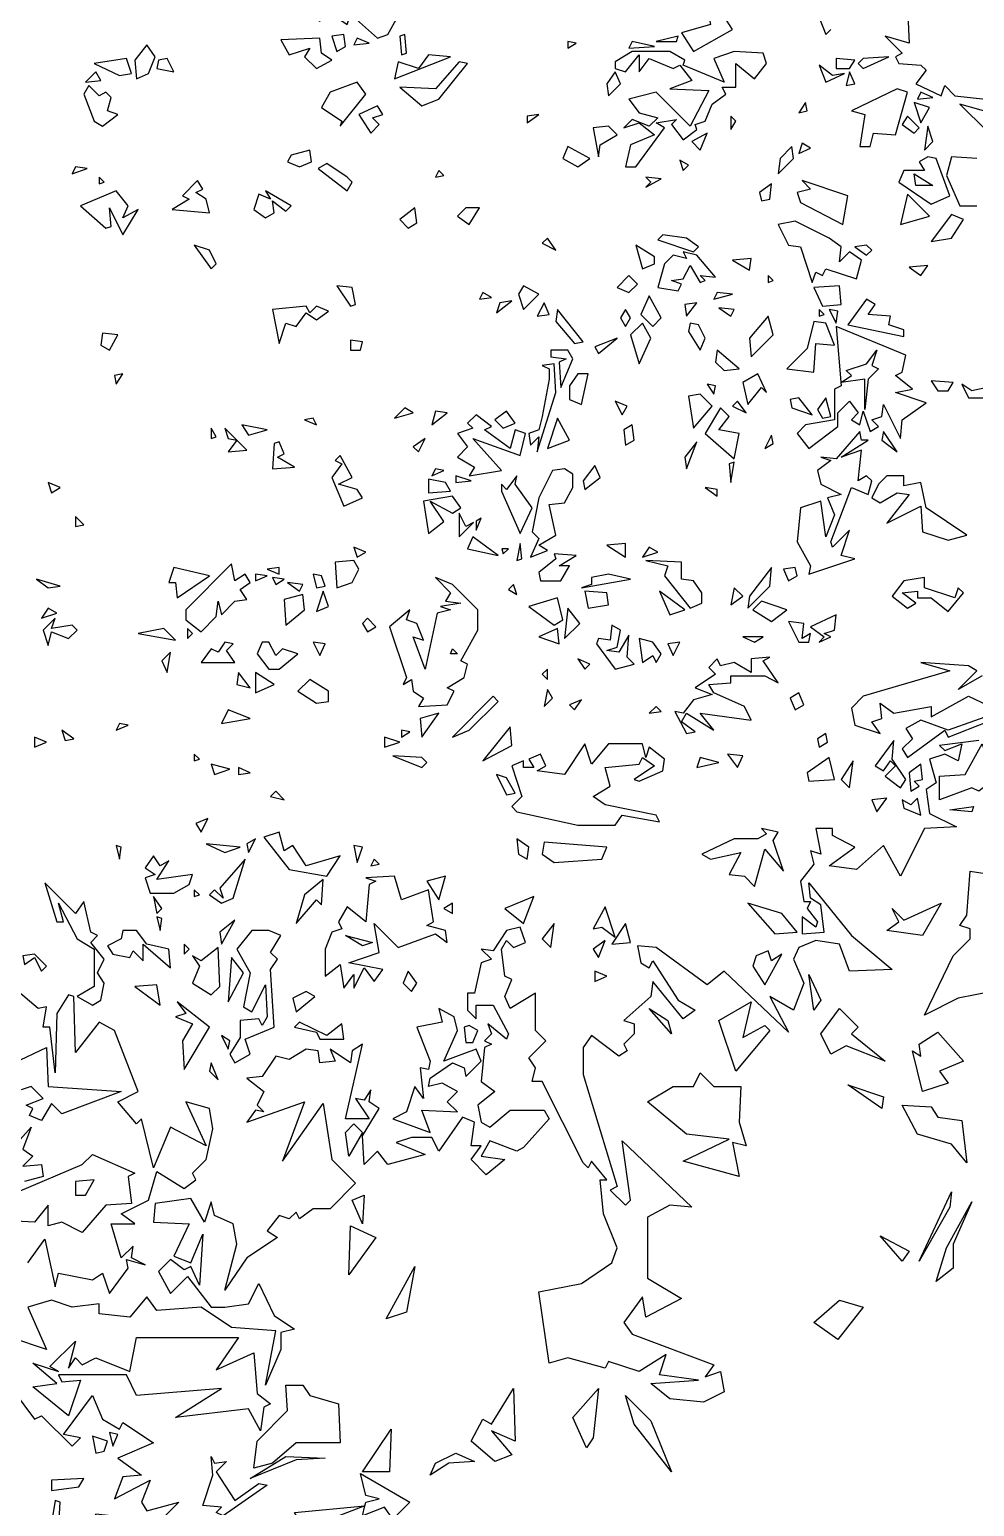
# Model space of a CAD drawing. Header units: millimetres. Extents: x -1920 to 1916, y -1858 to 1858.
# Drawn here: x 977 to 1500, y -532 to 286 of the extents above; entities that cross this region are included whole.
import ezdxf

# ---------------------------------------------------------------- set-up
doc = ezdxf.new("R2010")
doc.units = ezdxf.units.MM
doc.layers.add('ALMOND-DRAW-PROFILE', color=7, linetype='Continuous', lineweight=25)

msp = doc.modelspace()

# ---------------------------------------------------------------- linework, layer by layer
at = {"layer": 'ALMOND-DRAW-PROFILE'}
for points in [[(1169.6, 280.83), (1175.24, 282.71), (1179.93, 291.16), (1160.22, 312.75), (1145.2, 312.75), (1144.26, 308.06), (1148.01, 306.18), (1129.24, 294.92), (1137.69, 290.22), (1147.08, 301.49), (1147.08, 292.1), (1152.71, 288.34), (1154.59, 293.98)], [(1344.2, 273.33), (1365.79, 285.53), (1359.22, 295.85), (1352.65, 293.04), (1353.59, 288.34), (1337.63, 283.65)], [(1135.81, 263.94), (1144.26, 268.63), (1138.63, 272.39), (1137.69, 280.83), (1116.1, 279.9), (1120.79, 271.45), (1132.06, 275.2), (1129.24, 270.51)], [(1147.08, 273.33), (1151.77, 276.14), (1150.83, 282.71), (1144.26, 281.77)], [(1156.46, 277.08), (1164.91, 278.02), (1158.34, 280.83)], [(1182.75, 271.45), (1185.56, 272.39), (1184.62, 282.71), (1181.81, 281.77)], [(1274.74, 275.2), (1279.43, 278.02), (1274.74, 278.96)], [(1308.53, 275.2), (1322.61, 276.14), (1310.41, 278.96)], [(1323.55, 278.96), (1334.81, 278.96), (1335.75, 281.77)], [(1036.31, 258.31), (1042.88, 261.12), (1046.64, 270.51), (1041.94, 277.08), (1035.37, 268.63)], [(1178.99, 258.31), (1209.97, 270.51), (1197.77, 271.45), (1192.13, 263.94), (1180.87, 267.69)], [(1306.65, 209.49), (1312.29, 209.49), (1328.24, 231.08), (1323.55, 233.9), (1334.81, 235.78), (1332, 232.96), (1338.57, 224.51), (1346.08, 230.15), (1345.14, 232.96), (1350.77, 234.84), (1354.53, 244.23), (1362.04, 249.86), (1360.16, 253.61), (1367.67, 253.61), (1367.67, 266.75), (1377.99, 258.31), (1384.56, 266.75), (1382.69, 272.39), (1366.73, 273.33), (1355.46, 269.57), (1361.1, 256.43), (1338.57, 265.82), (1339.51, 268.63), (1331.06, 273.33), (1310.41, 273.33), (1301.02, 267.69), (1301.02, 263.94), (1306.65, 262.06), (1314.16, 271.45), (1314.16, 262.06), (1319.79, 269.57), (1332.94, 263.94), (1336.69, 265.82), (1343.26, 257.37), (1331.06, 252.67), (1352.65, 251.74), (1342.32, 232.02), (1323.55, 250.8), (1308.53, 247.04), (1314.16, 239.53), (1324.49, 236.72), (1319.79, 232.02), (1310.41, 235.78), (1305.71, 231.08), (1314.16, 233.9), (1322.61, 227.33), (1309.47, 221.7)], [(1438.07, 263.94), (1452.15, 270.51), (1438.07, 269.57), (1435.25, 266.75)], [(1008.15, 256.43), (1016.6, 257.37), (1013.78, 262.06)], [(1026.92, 260.18), (1033.5, 261.12), (1030.68, 269.57), (1012.84, 266.75)], [(1056.96, 262.06), (1053.21, 269.57), (1048.51, 268.63), (1047.58, 263.94)], [(1194.01, 243.29), (1203.4, 247.04), (1219.36, 266.75), (1214.66, 267.69), (1201.52, 252.67), (1181.81, 253.61)], [(1297.27, 248.92), (1303.84, 255.49), (1301.02, 262.06), (1296.33, 255.49)], [(1417.42, 256.43), (1427.74, 261.12), (1421.17, 260.18), (1413.66, 265.82)], [(1423.05, 263.94), (1430.56, 263.94), (1433.38, 268.63), (1423.05, 269.57)], [(1428.68, 254.55), (1433.38, 255.49), (1430.56, 262.06)], [(1017.54, 232.02), (1025.99, 238.59), (1020.35, 240.47), (1022.23, 247.98), (1019.41, 250.8), (1015.66, 248.92), (1010.03, 254.55), (1007.21, 249.86), (1012.84, 234.84)], [(1148.95, 232.02), (1163.03, 249.86), (1158.34, 256.43), (1143.32, 250.8), (1138.63, 242.35), (1149.89, 234.84)], [(1402.4, 239.53), (1407.09, 240.47), (1406.15, 245.16)], [(1436.19, 220.76), (1441.82, 220.76), (1443.7, 228.27), (1455.9, 227.33), (1462.48, 250.8), (1456.84, 252.67), (1431.5, 240.47), (1439.01, 238.59)], [(1469.98, 233.9), (1474.68, 242.35), (1466.23, 245.16)], [(1468.11, 247.04), (1476.56, 247.98), (1469.98, 250.8)], [(1165.85, 228.27), (1170.54, 232.96), (1166.79, 236.72), (1172.42, 238.59), (1169.6, 243.29), (1159.28, 238.59)], [(1252.21, 233.9), (1258.78, 238.59), (1252.21, 237.66)], [(1364.85, 230.15), (1367.67, 234.84), (1364.85, 237.66)], [(1466.23, 228.27), (1469.05, 231.08), (1462.48, 237.66), (1459.66, 232.96)], [(1291.63, 215.13), (1292.57, 221.7), (1301.96, 227.33), (1297.27, 232.02), (1288.82, 231.08)], [(1471.86, 218.88), (1476.56, 223.57), (1473.74, 232.02)], [(1280.37, 209.49), (1286.94, 214.19), (1274.74, 220.76), (1271.92, 214.19)], [(1347.96, 218.88), (1351.71, 228.27), (1343.26, 223.57)], [(1391.13, 205.74), (1399.58, 214.19), (1398.64, 220.76), (1392.07, 214.19)], [(1402.4, 217), (1408.97, 219.82), (1404.28, 222.64)], [(1126.43, 209.49), (1133, 212.31), (1132.06, 218.88), (1121.73, 216.07), (1119.85, 212.31)], [(1338.57, 207.62), (1341.38, 210.43), (1336.69, 213.25)], [(1475.62, 188.84), (1485.94, 193.54), (1478.43, 214.19), (1473.74, 215.13), (1469.05, 212.31), (1471.86, 207.62), (1460.6, 207.62), (1457.78, 201.05)], [(1000.64, 205.74), (1009.09, 208.56), (1002.52, 209.49)], [(1152.71, 196.35), (1155.52, 201.05), (1152.71, 203.86), (1141.44, 211.37), (1136.75, 208.56)], [(1201.52, 203.86), (1206.21, 204.8), (1203.4, 207.62)], [(1467.17, 199.17), (1466.23, 205.74), (1476.56, 199.17)], [(1028.8, 171.95), (1037.25, 186.03), (1028.8, 181.33), (1031.62, 187.9), (1025.05, 196.35), (1005.33, 187.9), (1019.41, 175.7), (1022.23, 176.64), (1021.29, 186.97)], [(1015.66, 200.11), (1018.48, 201.05), (1015.66, 203.86)], [(1056.02, 186.03), (1076.67, 184.15), (1074.8, 191.66), (1069.17, 195.41), (1072.92, 197.29), (1070.1, 201.99), (1061.66, 193.54), (1065.41, 191.66)], [(1107.65, 181.33), (1112.34, 184.15), (1111.41, 190.72), (1118.92, 185.09), (1121.73, 187.9), (1107.65, 196.35), (1110.47, 191.66), (1103.9, 194.48), (1101.08, 186.03)], [(1317.92, 198.23), (1326.37, 202.92), (1317.92, 203.86), (1320.73, 201.05)], [(1381.75, 190.72), (1386.44, 191.66), (1387.38, 200.11), (1380.81, 195.41)], [(1426.81, 177.58), (1429.62, 193.54), (1404.28, 201.99), (1408.97, 197.29), (1401.46, 195.41), (1403.34, 189.78)], [(1458.72, 177.58), (1474.68, 182.27), (1462.48, 194.48)], [(1186.5, 175.7), (1191.19, 178.52), (1190.26, 186.97), (1181.81, 180.4)], [(1220.29, 177.58), (1225.93, 186.97), (1218.42, 186.97), (1213.72, 182.27)], [(1475.62, 168.19), (1486.88, 170.07), (1493.45, 180.4), (1486.88, 183.21)], [(1344.2, 162.56), (1347.02, 165.38), (1340.45, 170.07), (1327.3, 171.95), (1324.49, 169.13)], [(1409.91, 145.66), (1411.79, 151.3), (1415.54, 149.42), (1417.42, 153.17), (1434.31, 147.54), (1437.13, 157.87), (1430.56, 162.56), (1424.93, 156.93), (1425.87, 165.38), (1419.3, 170.07), (1400.52, 179.46), (1391.13, 177.58), (1396.77, 166.31), (1403.34, 165.38)], [(1077.61, 153.17), (1080.43, 155.99), (1076.67, 163.5), (1068.23, 166.31)], [(1260.66, 167.25), (1268.17, 163.5), (1263.47, 170.07)], [(1316.04, 153.17), (1322.61, 155.99), (1322.61, 159.74), (1312.29, 166.31)], [(1439.95, 160.68), (1442.76, 163.5), (1439.95, 166.31), (1433.38, 165.38)], [(1324.49, 142.85), (1335.75, 140.97), (1337.63, 144.73), (1332, 146.6), (1338.57, 147.54), (1342.32, 155.05), (1347.96, 145.66), (1350.77, 146.6), (1347.96, 149.42), (1356.4, 148.48), (1346.08, 160.68), (1338.57, 162.56), (1340.45, 158.81), (1332.94, 160.68), (1328.24, 155.99)], [(1365.79, 157.87), (1375.21, 152.48), (1376.12, 158.81)], [(1308.53, 140.03), (1313.22, 144.73), (1308.53, 149.42), (1301.96, 142.85)], [(1385.5, 145.66), (1388.32, 146.6), (1385.5, 149.42)], [(1469.98, 149.42), (1473.74, 155.05), (1463.41, 154.11)], [(1154.59, 132.52), (1157.4, 133.46), (1155.52, 142.85), (1147.08, 143.79)], [(1225.93, 136.28), (1232.5, 137.22), (1227.8, 140.03)], [(1250.33, 130.64), (1258.78, 139.09), (1250.33, 143.79), (1247.52, 139.09)], [(1355.46, 136.28), (1365.79, 139.09), (1357.34, 140.03)], [(1415.54, 132.52), (1425.87, 133.46), (1424.93, 143.79), (1410.85, 142.85)], [(1115.16, 111.87), (1118.92, 123.14), (1124.55, 121.26), (1130.18, 128.77), (1135.81, 125.01), (1142.38, 129.71), (1135.81, 132.52), (1132.06, 128.77), (1130.18, 132.52), (1111.41, 130.64)], [(1235.31, 128.77), (1243.76, 135.34), (1237.19, 134.4)], [(1257.84, 126.89), (1264.41, 127.83), (1261.6, 134.4)], [(1321.67, 121.26), (1326.37, 125.95), (1319.79, 138.15), (1315.1, 127.83)], [(1340.45, 126.89), (1346.08, 134.4), (1339.51, 133.46)], [(1364.85, 126.89), (1366.73, 130.64), (1358.28, 131.58)], [(1460.6, 115.63), (1460.6, 119.38), (1452.15, 122.2), (1453.09, 126.89), (1440.89, 127.83), (1444.64, 133.46), (1439.95, 136.28), (1429.62, 122.2)], [(1278.49, 111.87), (1283.19, 112.81), (1269.11, 130.64), (1268.17, 124.07)], [(1306.65, 121.26), (1309.47, 125.95), (1306.65, 130.64), (1303.84, 125.95)], [(1314.16, 100.61), (1320.73, 114.69), (1316.04, 123.14), (1309.47, 116.56)], [(1347.96, 108.12), (1350.77, 114.69), (1347.02, 122.2), (1342.32, 123.14), (1341.38, 118.44)], [(1376.12, 104.36), (1388.32, 116.56), (1385.5, 126.89), (1375.18, 114.69)], [(1395.83, 97.79), (1410.85, 95.91), (1411.79, 111.87), (1422.11, 110.93), (1417.42, 123.14), (1410.85, 124.07), (1407.09, 109.05)], [(1413.66, 126.89), (1416.48, 127.83), (1413.66, 130.64)], [(1423.05, 123.14), (1423.99, 129.71), (1419.3, 130.64)], [(1021.29, 108.12), (1025.99, 116.56), (1017.54, 117.5), (1016.6, 110.93)], [(1291.63, 106.24), (1301.96, 114.69), (1289.76, 109.99)], [(1408.03, 53.67), (1423.99, 65.88), (1423.99, 73.38), (1430.56, 79.96), (1435.25, 73.38), (1431.5, 69.63), (1436.19, 66.81), (1438.07, 74.32), (1441.82, 63.06), (1446.52, 65.88), (1442.76, 69.63), (1448.39, 71.51), (1449.33, 78.08), (1458.72, 59.3), (1459.66, 69.63), (1472.8, 79.02), (1455.9, 84.65), (1465.29, 86.53), (1455.9, 94.04), (1459.66, 95.91), (1461.54, 105.3), (1423.05, 121.26), (1425.87, 88.4), (1422.11, 86.53), (1422.11, 69.63), (1406.15, 66.81), (1401.46, 62.12)], [(1154.59, 108.12), (1160.22, 108.12), (1161.16, 112.81), (1154.59, 113.75)], [(1270.98, 87.47), (1277.55, 103.42), (1274.74, 108.12), (1265.35, 108.12), (1265.35, 104.36), (1273.8, 103.42), (1270.04, 101.55)], [(1361.1, 96.85), (1369.55, 97.79), (1357.34, 108.12), (1356.4, 101.55)], [(1439.01, 75.26), (1439.01, 92.16), (1425.87, 90.28), (1431.5, 94.04), (1428.68, 96.85), (1439.95, 100.61), (1445.58, 108.12), (1442.76, 99.67), (1446.52, 97.79), (1440.89, 92.16)], [(1257.84, 51.8), (1268.17, 84.65), (1267.23, 100.61), (1260.66, 99.67), (1264.41, 97.79), (1264.41, 92.16), (1260.66, 71.51), (1258.78, 64), (1253.15, 62.12), (1254.09, 55.55), (1258.78, 60.24)], [(1025.05, 89.34), (1028.8, 94.97), (1024.11, 94.04)], [(1282.25, 78.08), (1286, 94.97), (1280.37, 94.97), (1275.68, 88.4), (1275.68, 80.89)], [(1374.24, 78.08), (1381.75, 87.47), (1384.56, 84.65), (1379.87, 94.97), (1371.42, 90.28)], [(1479.37, 85.59), (1485, 85.59), (1487.82, 90.28), (1475.62, 91.22)], [(1344.2, 64.94), (1354.53, 77.14), (1347.96, 83.71), (1341.38, 82.77)], [(1355.46, 83.71), (1356.4, 88.4), (1351.71, 89.34)], [(1409.91, 72.45), (1402.4, 81.83), (1397.71, 80.89), (1398.64, 76.2)], [(1415.54, 70.57), (1420.23, 71.51), (1417.42, 81.83), (1412.72, 75.26)], [(1496.27, 81.83), (1518.8, 81.83), (1521.61, 86.53), (1518.8, 83.71), (1515.04, 89.34), (1498.15, 85.59), (1492.51, 89.34)], [(1178.99, 70.57), (1189.32, 73.38), (1184.62, 76.2)], [(1199.64, 66.81), (1208.09, 73.38), (1201.52, 74.32)], [(1239.07, 64.94), (1245.64, 67.75), (1240.94, 74.32), (1234.37, 69.63)], [(1304.78, 72.45), (1307.59, 77.14), (1301.02, 79.96)], [(1366.73, 48.04), (1369.55, 62.12), (1358.28, 64), (1363.91, 71.51), (1359.22, 76.2), (1350.77, 62.12)], [(1365.79, 77.14), (1373.3, 73.38), (1368.61, 79.96)], [(1098.26, 61.18), (1108.59, 64), (1094.51, 66.81)], [(1135.81, 66.81), (1133.93, 70.57), (1129.24, 69.63)], [(1220.29, 38.65), (1238.13, 41.47), (1222.17, 59.3), (1248.45, 49.92), (1251.27, 62.12), (1245.64, 64), (1242.82, 53.67), (1228.74, 64), (1232.5, 65.88), (1224.05, 72.45), (1219.36, 67.75), (1222.17, 64.94), (1213.72, 62.12), (1219.36, 54.61), (1213.72, 48.98), (1223.11, 43.35)], [(1263.47, 53.67), (1275.68, 58.37), (1269.11, 70.57)], [(1306.65, 55.55), (1311.35, 58.37), (1310.41, 66.81), (1305.71, 64)], [(1077.61, 59.3), (1080.43, 60.24), (1077.61, 64.94)], [(1091.69, 58.37), (1085.12, 64.94), (1087, 59.3)], [(1087, 51.8), (1097.33, 52.73), (1091.69, 58.37)], [(1111.41, 42.41), (1123.61, 43.35), (1114.22, 48.98), (1117.98, 50.86), (1115.16, 57.43), (1112.34, 56.49)], [(1192.13, 51.8), (1195.89, 59.3), (1189.32, 54.61)], [(1340.45, 42.41), (1346.08, 57.43), (1339.51, 48.98)], [(1383.63, 53.67), (1388.32, 56.49), (1387.38, 61.18)], [(1408.03, -15.79), (1433.38, -7.34), (1425.87, -5.46), (1430.56, 8.62), (1421.17, -0.77), (1420.23, 2.04), (1431.5, 32.08), (1440.89, 28.33), (1442.76, 35.84), (1439.95, 38.65), (1435.25, 35.84), (1437.13, 52.73), (1425.87, 48.98), (1440.89, 58.37), (1437.13, 58.37), (1436.19, 63.06), (1423.05, 48.04), (1414.6, 48.98), (1420.23, 47.1), (1412.72, 41.47), (1414.6, 33.96), (1425.87, 28.33), (1418.36, 26.45), (1422.11, 17.06), (1417.42, 4.86), (1414.6, 24.57), (1403.34, 20.82), (1401.46, 2.04), (1408.97, -11.1)], [(1456.84, 51.8), (1449.33, 63.06), (1448.39, 58.37)], [(1150.83, 21.76), (1161.16, 26.45), (1158.34, 31.14), (1148.01, 33.96), (1155.52, 37.71), (1148.95, 49.92), (1146.14, 47.1), (1149.89, 45.22), (1144.26, 37.71)], [(1199.64, 38.65), (1206.21, 41.47), (1201.52, 42.41)], [(1254.09, -6.4), (1263.47, -2.65), (1258.78, 0.17), (1268.17, 5.8), (1264.41, 22.7), (1272.86, 23.63), (1277.55, 32.08), (1277.55, 39.59), (1272.86, 42.41), (1266.29, 41.47), (1258.78, 26.45), (1255.03, 7.68), (1258.78, 3.92)], [(1284.12, 31.14), (1292.57, 37.71), (1289.76, 44.29), (1283.19, 35.84)], [(1364.85, 34.9), (1366.73, 46.16), (1363.91, 45.22)], [(989.38, 29.27), (994.07, 32.08), (987.5, 34.9)], [(1197.77, 29.27), (1209.97, 30.21), (1207.15, 34.9), (1197.77, 36.78)], [(1212.78, 34.9), (1221.23, 35.84), (1212.78, 38.65)], [(1248.45, 6.74), (1255.03, 20.82), (1245.64, 33.96), (1246.58, 38.65), (1240.94, 31.14), (1238.13, 33.96), (1238.13, 30.21)], [(1485, 2.98), (1495.33, 5.8), (1472.8, 20.82), (1469.98, 34.9), (1460.6, 33.02), (1460.6, 38.65), (1451.21, 38.65), (1446.52, 33.96), (1442.76, 26.45), (1447.46, 23.63), (1456.84, 29.27), (1463.41, 28.33), (1451.21, 12.37), (1469.98, 21.76), (1470.92, 7.68)], [(1197.77, 6.74), (1206.21, 13.31), (1198.7, 24.57), (1210.91, 18), (1215.6, 20.82), (1210.91, 27.39), (1194.95, 24.57)], [(1357.34, 27.39), (1357.34, 31.14), (1350.77, 32.08)], [(1214.66, 4.86), (1222.64, 12.84), (1218.42, 10.49), (1214.66, 18)], [(1002.52, 10.49), (1007.21, 11.43), (1002.52, 16.12)], [(1224.05, 13.62), (1224.05, 8.62), (1226.86, 15.19)], [(1219.36, -1.71), (1236.25, -5.46), (1222.17, 4.86)], [(1246.58, -8.28), (1249.39, -7.34), (1248.45, 1.11)], [(1306.65, -6.4), (1306.65, 1.11), (1296.33, 0.17)], [(1158.34, -6.4), (1163.03, -3.59), (1156.46, -0.77)], [(1238.36, -1.71), (1239.07, -4.53), (1241.88, -1.71)], [(1259.72, -19.55), (1270.98, -19.55), (1275.68, -11.1), (1270.04, -11.1), (1279.43, -5.46), (1267.23, -4.53), (1268.17, -7.34), (1258.78, -14.85)], [(1316.04, -6.4), (1324.49, -3.59), (1319.79, -0.77)], [(1058.84, -28.93), (1076.67, -16.73), (1056.96, -12.04), (1054.15, -20.48), (1057.9, -20.48)], [(1071.98, -47.71), (1080.43, -39.26), (1081.37, -30.81), (1083.25, -38.32), (1090.75, -30.81), (1097.33, -29.87), (1093.57, -24.24), (1099.2, -20.48), (1096.39, -15.79), (1090.75, -19.55), (1088.88, -10.16), (1063.53, -35.5), (1063.53, -41.14)], [(1102.02, -19.55), (1108.59, -16.73), (1102.02, -15.79)], [(1115.16, -15.79), (1115.16, -12.04), (1108.59, -12.97)], [(1135.81, -23.3), (1140.51, -22.36), (1138.63, -16.73), (1133.93, -15.79)], [(1147.08, -23.3), (1155.52, -20.48), (1159.28, -12.97), (1156.46, -8.28), (1146.14, -9.22)], [(1282.25, -23.3), (1309.47, -18.61), (1297.27, -15.79), (1287.88, -17.67), (1287.88, -21.42)], [(1342.32, -34.56), (1348.89, -31.75), (1348.89, -26.12), (1344.2, -19.55), (1337.63, -18.61), (1337.63, -9.22), (1317.92, -8.28), (1330.12, -11.1), (1328.24, -16.73)], [(1374.24, -34.56), (1386.44, -22.36), (1387.38, -12.04), (1375.18, -27.99)], [(1396.77, -19.55), (1401.46, -16.73), (1400.52, -12.04), (1393.95, -12.97)], [(987.5, -23.3), (994.07, -22.36), (980.93, -18.61)], [(1113.28, -21.42), (1117.98, -18.61), (1111.41, -17.67)], [(1126.43, -25.18), (1128.3, -21.42), (1119.85, -20.48)], [(1192.13, -89.01), (1208.09, -88.07), (1211.85, -80.56), (1208.09, -78.68), (1217.48, -73.05), (1219.36, -65.54), (1215.6, -63.66), (1224.99, -46.77), (1224.99, -35.5), (1210.91, -21.42), (1201.52, -17.67), (1209.97, -26.12), (1207.15, -30.81), (1215.6, -31.75), (1204.34, -33.63), (1209.97, -35.5), (1202.46, -37.38), (1195.89, -68.36), (1189.32, -50.52), (1194.95, -52.4), (1191.19, -43.01), (1185.56, -41.14), (1187.44, -35.5), (1176.18, -44.89), (1185.56, -73.05), (1183.69, -76.81), (1188.38, -73.99), (1189.32, -80.56), (1194.95, -84.31)], [(1246.58, -27.05), (1244.7, -21.42), (1241.88, -24.24)], [(1364.85, -32.69), (1371.42, -27.99), (1366.73, -23.3)], [(1485, -36.44), (1493.45, -26.12), (1490.64, -23.3), (1488.76, -28.93), (1471.86, -23.3), (1471.86, -17.67), (1460.6, -19.55), (1454.03, -27.99), (1462.48, -34.56), (1467.17, -31.75), (1459.66, -26.12), (1468.11, -25.18), (1468.11, -28.93), (1475.62, -28.93)], [(1118.92, -43.95), (1129.24, -35.5), (1128.3, -27.05), (1117.98, -29.87)], [(1135.81, -36.44), (1142.38, -33.63), (1139.57, -25.18)], [(1267.23, -43.95), (1271.92, -41.14), (1269.11, -28.93), (1253.15, -33.63)], [(1286, -34.56), (1297.27, -32.69), (1296.33, -26.12), (1284.12, -25.18)], [(1331.06, -38.32), (1339.51, -35.5), (1325.43, -25.18)], [(1387.38, -42.07), (1395.83, -35.5), (1381.75, -30.81), (1377.05, -35.5)], [(983.74, -40.2), (992.19, -37.38), (987.5, -34.56)], [(987.5, -55.22), (989.38, -47.71), (998.76, -51.46), (1003.46, -46.77), (1000.64, -43.95), (989.38, -45.83), (991.25, -40.2), (984.68, -46.77)], [(1163.97, -47.71), (1168.67, -44.89), (1163.97, -40.2), (1161.16, -43.01)], [(1272.86, -51.46), (1281.31, -43.01), (1274.74, -34.56)], [(1413.66, -53.34), (1420.23, -50.52), (1416.48, -48.64), (1422.11, -46.77), (1423.05, -38.32), (1408.97, -44.89), (1416.48, -50.52)], [(1037.25, -48.64), (1057.9, -52.4), (1051.33, -45.83)], [(1064.47, -51.46), (1067.29, -48.64), (1064.47, -45.83)], [(1258.78, -50.52), (1270.04, -54.28), (1269.11, -45.83)], [(1301.02, -68.36), (1311.35, -65.54), (1307.59, -61.79), (1308.53, -49.58), (1302.9, -58.97), (1296.33, -58.03), (1301.96, -56.15), (1303.84, -46.77), (1299.14, -43.95), (1298.2, -52.4), (1291.63, -51.46), (1290.7, -54.28)], [(1402.4, -53.34), (1408.03, -53.34), (1408.97, -48.64), (1404.28, -51.46), (1405.22, -43.01), (1396.77, -42.07)], [(1071.98, -64.6), (1090.75, -64.6), (1086.06, -58.03), (1089.82, -54.28), (1085.12, -53.34), (1081.37, -58.97), (1077.61, -57.09)], [(1109.53, -68.36), (1115.16, -68.36), (1125.49, -59.91), (1117.04, -57.09), (1113.28, -60.85), (1109.53, -53.34), (1105.77, -53.34), (1102.96, -59.91)], [(1137.69, -60.85), (1140.51, -54.28), (1133.93, -53.34)], [(1209.97, -59.91), (1210.91, -57.09), (1213.72, -59.91)], [(1316.04, -64.6), (1321.67, -60.85), (1323.55, -64.6), (1326.37, -59.91), (1321.67, -53.34), (1314.16, -51.46)], [(1332.94, -60.85), (1336.69, -53.34), (1330.12, -54.28)], [(1377.99, -53.34), (1382.69, -50.52), (1371.42, -50.52)], [(1053.21, -70.23), (1055.08, -58.97), (1050.39, -63.66)], [(1284.12, -68.36), (1286.94, -65.54), (1280.37, -62.72)], [(1340.45, -104.03), (1345.14, -103.09), (1337.63, -97.46), (1340.45, -92.76), (1355.46, -102.15), (1347.96, -92.76), (1376.12, -96.52), (1372.36, -89.01), (1355.46, -81.5), (1352.65, -76.81), (1364.85, -75.87), (1364.85, -72.11), (1383.63, -72.11), (1391.13, -75.87), (1382.69, -63.66), (1386.44, -61.79), (1376.12, -62.72), (1376.12, -70.23), (1366.73, -64.6), (1359.22, -66.48), (1357.34, -62.72), (1352.65, -67.42), (1356.4, -71.17), (1345.14, -78.68), (1354.53, -82.44), (1344.2, -85.25), (1338.57, -92.76), (1333.88, -91.82)], [(1091.69, -76.81), (1099.2, -78.68), (1092.63, -70.23)], [(1102.02, -81.5), (1112.34, -76.81), (1102.02, -70.23)], [(1263.47, -73.99), (1263.47, -68.36), (1260.66, -71.17)], [(1135.81, -87.13), (1142.38, -86.19), (1142.38, -80.56), (1132.06, -73.99), (1125.49, -80.56)], [(1261.6, -89.01), (1266.29, -84.31), (1263.47, -79.62)], [(1400.52, -90.89), (1405.22, -88.07), (1402.4, -81.5), (1397.71, -84.31)], [(1210.91, -105.9), (1220.29, -102.15), (1236.25, -86.19), (1233.44, -83.38)], [(1278.49, -90.89), (1282.25, -85.25), (1275.68, -88.07)], [(1319.79, -92.76), (1326.37, -91.82), (1323.55, -89.01)], [(1083.25, -98.39), (1099.2, -95.58), (1087, -90.89)], [(1194.01, -105.9), (1203.4, -92.76), (1193.07, -95.58)], [(979.99, -111.54), (986.56, -108.72), (979.99, -105.9)], [(996.89, -107.78), (1001.58, -106.84), (995.01, -102.15)], [(1025.05, -102.15), (1031.62, -99.33), (1026.92, -98.39)], [(1173.36, -111.54), (1181.81, -108.72), (1173.36, -105.9)], [(1182.75, -105.9), (1187.44, -103.09), (1182.75, -102.15)], [(1227.8, -119.05), (1243.76, -110.6), (1242.82, -100.27)], [(1413.66, -111.54), (1418.36, -108.72), (1417.42, -104.03), (1412.72, -106.84)], [(1280.37, -154.72), (1301.02, -154.72), (1304.78, -149.08), (1325.43, -152.84), (1323.55, -149.08), (1295.39, -143.45), (1288.82, -138.76), (1298.2, -133.13), (1295.39, -122.8), (1314.16, -120.92), (1316.04, -117.17), (1322.61, -121.86), (1311.35, -129.37), (1314.16, -130.31), (1327.3, -124.68), (1328.24, -118.11), (1319.79, -111.54), (1317.92, -117.17), (1316.04, -109.66), (1297.27, -109.66), (1287.88, -120.92), (1284.12, -109.66), (1272.86, -126.56), (1257.84, -124.68), (1262.53, -121.86), (1259.72, -115.29), (1253.15, -118.11), (1255.96, -122.8), (1250.33, -122.8), (1250.33, -119.05), (1243.76, -121.86), (1249.39, -138.76), (1243.76, -144.39), (1246.58, -147.21)], [(1458.72, -134.07), (1461.54, -129.37), (1454.03, -118.11), (1454.97, -107.78), (1444.64, -121.86), (1449.33, -124.68), (1453.09, -119.05), (1455.9, -121.86), (1450.27, -127.49)], [(1480.31, -140.64), (1480.31, -127.49), (1494.39, -126.56), (1503.78, -109.66), (1510.35, -129.37), (1501.9, -135.94), (1498.15, -134.07)], [(1068.23, -119.05), (1071.04, -118.11), (1068.23, -115.29)], [(1079.49, -126.56), (1087.94, -123.74), (1077.61, -120.92)], [(1194.01, -122.8), (1196.83, -119.98), (1194.01, -117.17), (1178.05, -116.23)], [(1346.08, -122.8), (1358.28, -119.98), (1347.96, -117.17)], [(1368.61, -122.8), (1371.42, -116.23), (1362.97, -115.29)], [(1408.03, -130.31), (1422.11, -129.37), (1419.3, -117.17), (1407.09, -125.62)], [(1430.56, -134.07), (1432.44, -119.05), (1425.87, -129.37)], [(1464.35, -135.94), (1469.05, -133.13), (1466.23, -130.31), (1470.92, -129.37), (1469.98, -120.92), (1463.41, -125.62)], [(1092.63, -126.56), (1099.2, -125.62), (1092.63, -122.8)], [(1240.94, -137.82), (1245.64, -136.88), (1240.94, -128.43), (1235.31, -126.56)], [(1110.47, -138.76), (1117.98, -140.64), (1113.28, -135.94)], [(1445.58, -147.21), (1451.21, -139.7), (1442.76, -140.64)], [(1469.98, -149.08), (1468.11, -139.7), (1464.35, -143.45), (1459.66, -140.64), (1460.6, -145.33)], [(1485.94, -146.27), (1499.08, -144.39), (1498.15, -147.21)], [(1071.98, -158.47), (1075.74, -150.96), (1069.17, -153.78)], [(1098.26, -169.74), (1102.02, -162.23), (1097.33, -165.04)], [(1141.44, -182.88), (1148.95, -171.61), (1130.18, -177.24), (1122.67, -165.98), (1117.98, -168.8), (1115.16, -158.47), (1106.71, -161.29), (1120.79, -179.12)], [(1252.21, -173.49), (1253.15, -166.92), (1246.58, -162.23), (1247.52, -170.67)], [(1377.99, -188.51), (1383.63, -167.86), (1393.95, -180.06), (1388.32, -163.16), (1391.13, -158.47), (1381.75, -156.59), (1384.56, -159.41), (1379.87, -162.23), (1366.73, -162.23), (1348.89, -170.67), (1353.59, -173.49), (1370.48, -169.74), (1363.91, -181.94), (1372.36, -182.88)], [(1026.92, -173.49), (1027.86, -166.92), (1025.05, -165.98)], [(1085.12, -169.74), (1093.57, -166.92), (1074.8, -165.04)], [(1158.34, -175.37), (1161.16, -166.92), (1156.46, -165.98)], [(1267.23, -175.37), (1293.51, -173.49), (1296.33, -166.92), (1261.6, -164.1), (1260.66, -170.67)], [(1043.82, -192.26), (1056.96, -192.26), (1065.41, -187.57), (1067.29, -181.94), (1047.58, -184.75), (1054.15, -174.43), (1049.45, -177.24), (1045.7, -171.61), (1041, -178.18), (1046.64, -181.94), (1041, -183.82)], [(1083.25, -197.9), (1089.82, -195.08), (1096.39, -173.49), (1082.31, -189.45), (1084.18, -195.08), (1079.49, -190.39), (1076.67, -193.2)], [(1165.85, -177.24), (1170.54, -176.31), (1167.73, -173.49)], [(1011.91, -254.22), (1016.6, -251.4), (1018.48, -242.01), (1014.72, -236.38), (1018.48, -228.87), (1010.97, -219.49), (1014.72, -215.73), (1010.97, -213.85), (1007.21, -196.96), (1002.52, -203.53), (985.62, -186.63), (992.19, -208.22), (995.95, -208.22), (993.13, -197.9), (1003.46, -217.61), (1012.84, -223.24), (1012.84, -243.89), (1003.46, -249.52)], [(1124.55, -209.16), (1135.81, -196.02), (1138.63, -198.83), (1139.57, -184.75), (1129.24, -193.2)], [(1150.83, -244.83), (1156.46, -237.32), (1156.46, -244.83), (1162.1, -233.57), (1167.73, -241.08), (1172.42, -234.5), (1153.65, -230.75), (1170.54, -225.12), (1167.73, -209.16), (1180.87, -222.3), (1201.52, -214.79), (1208.09, -219.49), (1207.15, -212.91), (1196.83, -210.1), (1200.58, -208.22), (1197.77, -190.39), (1182.75, -196.02), (1178.99, -182.88), (1163.03, -183.82), (1168.67, -185.69), (1164.91, -187.57), (1163.03, -208.22), (1152.71, -199.77), (1148.01, -208.22), (1149.89, -211.98), (1144.26, -213.85), (1140.51, -223.24), (1140.51, -238.26), (1148.95, -231.69)], [(1203.4, -196.02), (1207.15, -182.88), (1196.83, -185.69)], [(1047.58, -203.53), (1050.39, -200.71), (1045.7, -194.14)], [(1068.23, -194.14), (1071.04, -193.2), (1068.23, -190.39)], [(1250.33, -209.16), (1255.96, -194.14), (1240.01, -200.71)], [(1210.91, -203.53), (1210.91, -197.9), (1206.21, -200.71)], [(1301.02, -216.67), (1295.39, -199.77), (1288.82, -211.98), (1293.51, -211.04)], [(1389.26, -214.79), (1401.46, -213.85), (1393.01, -203.53), (1374.24, -197.9)], [(1470.92, -215.73), (1451.21, -212.91), (1457.78, -208.22), (1454.03, -200.71), (1460.6, -207.28), (1481.25, -197.9)], [(1049.45, -212.91), (1050.39, -206.34), (1047.58, -205.41)], [(1083.25, -220.42), (1090.75, -207.28), (1082.31, -213.85)], [(1265.35, -222.3), (1267.23, -209.16), (1260.66, -217.61)], [(1299.14, -220.42), (1309.47, -219.49), (1306.65, -209.16)], [(1055.08, -233.57), (1054.15, -223.24), (1041.94, -220.42), (1036.31, -212.91), (1028.8, -212.91), (1027.86, -217.61), (1020.35, -221.36), (1023.17, -226.06), (1032.56, -227.93), (1034.43, -224.18), (1040.07, -229.81), (1040.07, -220.42)], [(1062.59, -226.06), (1065.41, -223.24), (1062.59, -220.42)], [(1090.75, -286.13), (1099.2, -281.44), (1096.39, -272.99), (1112.34, -266.42), (1110.47, -234.5), (1114.22, -228.87), (1110.47, -225.12), (1116.1, -215.73), (1109.53, -212.91), (1100.14, -212.91), (1091.69, -223.24), (1099.2, -236.38), (1095.45, -255.16), (1100.14, -257.97), (1107.65, -242.95), (1108.59, -260.79), (1105.77, -265.48), (1103.9, -261.73), (1093.57, -262.67), (1093.57, -272.05), (1087.94, -281.44)], [(1161.16, -221.36), (1151.77, -215.73), (1166.79, -219.49)], [(1291.63, -227.93), (1295.39, -218.55), (1288.82, -223.24)], [(983.74, -235.44), (986.56, -232.63), (979.99, -226.06), (973.42, -227), (974.36, -231.69), (979.99, -227.93)], [(1077.61, -248.58), (1082.31, -243.89), (1081.37, -222.3), (1071.98, -229.81), (1067.29, -227), (1071.04, -232.63), (1067.29, -242.01)], [(1087, -252.34), (1095.45, -236.38), (1088.88, -227.93)], [(1383.63, -242.95), (1393.01, -226.06), (1387.38, -229.81), (1385.5, -224.18), (1378.93, -227), (1377.05, -232.63)], [(1188.38, -246.71), (1191.19, -242.01), (1186.5, -235.44), (1183.69, -242.01)], [(1289.76, -241.08), (1296.33, -238.26), (1289.76, -235.44)], [(1049.45, -254.22), (1047.58, -242.95), (1035.37, -243.89)], [(1410.85, -257.03), (1408.03, -237.32), (1414.6, -251.4)], [(1062.59, -289.89), (1076.67, -266.42), (1058.84, -252.34), (1063.53, -258.91), (1057.9, -260.79), (1067.29, -264.54), (1061.66, -273.93)], [(1124.55, -257.97), (1134.87, -249.52), (1130.18, -246.71), (1122.67, -250.46)], [(1367.67, -290.83), (1358.28, -262.67), (1376.12, -252.34), (1371.42, -272.05), (1383.63, -265.48), (1386.44, -268.3)], [(1178.05, -317.11), (1198.7, -324.62), (1194.01, -312.42), (1213.72, -313.35), (1208.09, -307.72), (1213.72, -302.09), (1205.27, -297.4), (1197.77, -299.27), (1198.7, -294.58), (1210.91, -286.13), (1217.48, -288.95), (1218.42, -293.64), (1226.86, -285.19), (1224.05, -278.62), (1206.21, -285.19), (1213.72, -268.3), (1211.85, -260.79), (1203.4, -256.09), (1205.27, -263.6), (1191.19, -266.42), (1198.7, -285.19), (1197.77, -289.89), (1193.07, -288.95), (1194.95, -305.84), (1190.26, -299.27), (1185.56, -313.35)], [(1332, -270.17), (1319.79, -256.09), (1330.12, -262.67)], [(1450.27, -285.19), (1428.68, -276.75), (1420.23, -281.44), (1414.6, -270.17), (1424.93, -256.09), (1435.25, -266.42), (1431.5, -270.17)], [(1137.69, -272.99), (1150.83, -272.99), (1149.89, -264.54), (1141.44, -271.11), (1126.43, -263.6), (1123.61, -266.42), (1135.81, -269.24)], [(1218.42, -274.87), (1222.17, -274.87), (1224.99, -268.3), (1220.29, -265.48), (1217.48, -266.42)], [(1470.92, -302.09), (1465.29, -279.56), (1469.98, -282.38), (1469.05, -275.81), (1479.37, -269.24), (1493.45, -285.19), (1480.31, -290.83), (1485, -297.4)], [(1087, -278.62), (1087.94, -273.93), (1083.25, -271.11)], [(1081.37, -295.52), (1077.61, -286.13), (1076.67, -290.83)], [(1369.55, -349.02), (1338.57, -340.58), (1363.91, -328.37), (1340.45, -325.56), (1318.86, -307.72), (1332.94, -299.27), (1344.2, -299.27), (1347.96, -291.76), (1355.46, -299.27), (1370.48, -299.27), (1369.55, -318.99), (1373.3, -332.13), (1365.79, -330.25)], [(1448.39, -311.48), (1429.62, -298.34), (1449.33, -304.91)], [(1495.33, -341.52), (1486.88, -331.19), (1468.11, -325.56), (1459.66, -309.6), (1475.62, -310.54), (1479.37, -316.17), (1492.51, -318.05)], [(1153.65, -337.76), (1151.77, -324.62), (1156.46, -319.93), (1161.16, -324.62)], [(1002.52, -359.35), (1008.15, -359.35), (1012.84, -350.9), (1002.52, -351.84)], [(1161.16, -375.31), (1155.52, -362.17), (1162.1, -359.35)], [(1469.05, -395.96), (1486.88, -357.47), (1485.94, -365.92)], [(1478.43, -407.22), (1484.07, -388.45), (1498.15, -363.1), (1487.82, -386.57), (1487.82, -399.71)], [(1153.65, -403.47), (1154.59, -376.25), (1168.67, -382.82)], [(1459.66, -395.96), (1447.46, -381.88), (1463.41, -390.33)], [(1174.3, -427.87), (1190.26, -398.77), (1185.56, -424.12)], [(1423.99, -439.14), (1410.85, -429.75), (1424.93, -417.55), (1438.07, -421.3)], [(1104.84, -489.83), (1098.26, -477.62), (1057.9, -482.32), (1083.25, -466.36), (1036.31, -470.12), (1030.68, -458.85), (993.13, -458.85), (995.01, -462.61), (1005.33, -461.67), (998.76, -481.38), (979.05, -465.42), (992.19, -463.54), (979.05, -452.28), (993.13, -456.97), (988.44, -454.16), (1002.52, -440.08), (998.76, -455.1), (1002.52, -449.46), (1006.27, -453.22), (1013.78, -449.46), (1032.56, -456.97), (1036.31, -438.2), (1092.63, -438.2), (1080.43, -456.03), (1101.08, -446.65), (1102.96, -469.18), (1110.47, -474.81), (1106.71, -476.69)], [(1101.08, -510.48), (1102.96, -495.46), (1119.85, -478.56), (1118.92, -464.48), (1128.3, -464.48), (1132.06, -470.12), (1148.01, -474.81), (1148.95, -496.4), (1124.55, -496.4), (1111.41, -507.66)], [(1234.37, -506.72), (1221.23, -495.46), (1227.8, -483.26), (1232.5, -486.07), (1244.7, -466.36), (1245.64, -495.46), (1232.5, -489.83), (1243.76, -502.97)], [(1285.06, -499.21), (1277.55, -482.32), (1291.63, -466.36), (1288.82, -493.58)], [(1332, -512.36), (1311.35, -486.07), (1306.65, -470.12), (1320.73, -484.2)], [(1161.16, -512.36), (1177.11, -488.89), (1176.18, -512.36)], [(1013.78, -502.03), (1018.48, -501.09), (1020.35, -495.46), (1011.91, -492.64)], [(1023.17, -498.28), (1025.99, -491.71), (1021.29, -490.77)], [(1084.18, -536.76), (1080.43, -534.88), (1083.25, -532.07), (1072.92, -531.13), (1078.55, -514.23), (1077.61, -503.91), (1079.49, -507.66), (1086.06, -506.72), (1080.43, -512.36), (1090.75, -528.31), (1103.9, -518.93), (1108.59, -519.87)], [(1099.2, -516.11), (1118.92, -503.91), (1140.51, -504.85), (1124.55, -505.79)], [(1198.7, -514.23), (1201.52, -507.66), (1212.78, -502.03), (1223.11, -506.72), (1209.03, -507.66)], [(1134.87, -544.27), (1129.24, -540.52), (1132.06, -537.7), (1126.43, -539.58), (1123.61, -534.88), (1162.55, -531.18), (1163.03, -529.25), (1170.54, -527.38), (1163.03, -525.5), (1160.22, -513.29), (1187.44, -529.25), (1178.05, -538.64), (1173.36, -532.07), (1161.16, -536.76), (1162.51, -531.33), (1138.63, -540.52), (1147.08, -543.33)], [(989.38, -522.68), (1004.4, -520.8), (1007.21, -516.11), (989.38, -517.05)], [(989.38, -558.35), (1002.52, -556.47), (1000.64, -552.72), (1022.23, -536.76), (1013.78, -535.82), (1006.27, -547.09), (993.13, -545.21), (994.07, -529.25), (991.25, -528.31), (988.44, -546.15), (997.82, -549.9), (990.32, -551.78)]]:
    msp.add_lwpolyline(points, close=True, dxfattribs=at)
for points in [[(1461.54, 317.44), (1463.41, 278.02), (1450.27, 281.77), (1459.66, 272.39), (1455.9, 270.51), (1457.78, 266.75), (1469.98, 265.82), (1472.8, 263), (1467.17, 255.49), (1481.25, 248.92), (1483.13, 254.55), (1488.76, 248.92), (1514.1, 246.1)], [(1413.66, 292.1), (1417.42, 282.71), (1420.23, 285.53)], [(1515.04, 237.66), (1491.57, 244.23), (1506.59, 229.21)], [(1500.96, 214.19), (1486.88, 215.13), (1484.07, 204.8), (1491.57, 187.9), (1500.96, 187.9)], [(1503.78, -72.11), (1490.64, -79.62), (1500.96, -69.3), (1496.27, -66.48), (1469.98, -64.6), (1485.94, -69.3), (1438.07, -83.38), (1431.5, -89.95), (1433.38, -99.33), (1447.46, -104.03), (1442.76, -97.46), (1448.39, -95.58), (1447.46, -87.13), (1454.97, -92.76), (1475.62, -89.01), (1475.62, -94.64), (1496.27, -83.38), (1514.1, -91.82), (1485, -102.15), (1469.98, -96.52), (1461.54, -101.21), (1465.29, -106.84), (1459.66, -112.48), (1462.48, -117.17), (1483.13, -102.15), (1485, -105.9), (1506.59, -97.46)], [(1501.9, -107.78), (1480.31, -110.6), (1483.13, -113.41), (1492.51, -109.66), (1490.64, -119.05), (1483.13, -115.29), (1474.68, -118.11), (1478.43, -131.25), (1472.8, -135), (1474.68, -148.15), (1489.7, -155.65), (1471.86, -156.59), (1458.72, -182.88), (1449.33, -165.98), (1434.31, -179.12), (1419.3, -177.24), (1433.38, -166.92), (1421.17, -160.35), (1421.17, -156.59), (1411.79, -156.59), (1414.6, -170.67), (1408.97, -168.8), (1410.85, -176.31), (1403.34, -185.69), (1405.22, -196.96), (1408.97, -196.96), (1407.09, -200.71), (1412.72, -208.22), (1411.79, -211.04), (1404.28, -205.41), (1404.28, -214.79), (1416.48, -213.85), (1414.6, -198.83), (1408.97, -195.08), (1408.03, -186.63), (1431.5, -215.73), (1454.03, -234.5), (1430.56, -235.44), (1424.93, -220.42), (1411.79, -218.55), (1402.4, -222.3), (1399.58, -228.87), (1405.22, -242.01), (1399.58, -257.03), (1386.44, -249.52), (1396.77, -269.24), (1361.1, -235.44), (1351.71, -242.95), (1323.55, -222.3), (1313.22, -221.36), (1315.1, -230.75), (1319.79, -233.57), (1321.67, -229.81), (1335.75, -251.4), (1345.14, -257.03), (1338.57, -261.73), (1321.67, -241.08), (1320.73, -249.52), (1305.71, -262.67), (1311.35, -264.54), (1311.35, -270.17), (1305.71, -275.81), (1307.59, -279.56), (1302.9, -282.38), (1287.88, -271.11), (1283.19, -277.68), (1283.19, -292.7), (1301.96, -354.66), (1298.2, -356.53), (1306.65, -364.98), (1309.47, -362.17), (1304.78, -329.31), (1343.26, -365.92), (1331.06, -364.98), (1318.86, -371.55), (1318.86, -405.35), (1337.63, -416.61), (1317.92, -426.94), (1316.04, -415.67), (1305.71, -429.75), (1310.41, -436.32), (1355.46, -453.22), (1350.77, -459.79), (1359.22, -456.97), (1361.1, -468.24), (1349.83, -473.87), (1331.06, -471.99), (1320.73, -463.54), (1347.02, -461.67), (1325.43, -458.85), (1329.18, -447.59), (1314.16, -456.97), (1297.27, -451.34), (1295.39, -455.1), (1274.74, -449.46), (1264.41, -452.28), (1258.78, -412.86), (1282.25, -408.16), (1299.14, -396.9), (1301.96, -388.45), (1294.45, -369.68), (1292.57, -350.9), (1296.33, -350.9), (1287.88, -340.58), (1286, -344.33), (1283.19, -341.52), (1260.66, -296.46), (1255.03, -296.46), (1256.9, -288.95), (1253.15, -283.32), (1262.53, -273.93), (1256.9, -268.3), (1256.9, -247.65), (1242.82, -256.09), (1240.01, -249.52), (1243.76, -240.14), (1240.01, -238.26), (1238.13, -223.24), (1240.94, -218.55), (1244.7, -222.3), (1251.27, -219.49), (1248.45, -211.04), (1240.94, -212.91), (1233.44, -224.18), (1226.86, -223.24), (1232.5, -228.87), (1226.86, -230.75), (1223.11, -247.65), (1219.36, -247.65), (1219.36, -257.03), (1224.05, -261.73), (1224.05, -254.22), (1233.44, -254.22), (1241.88, -270.17), (1240.94, -272.99), (1230.62, -264.54), (1232.5, -270.17), (1228.74, -273.93), (1232.5, -275.81), (1228.74, -277.68), (1226.86, -296.46), (1234.37, -302.09), (1224.99, -309.6), (1226.86, -318.99), (1231.56, -321.8), (1242.82, -312.42), (1261.6, -312.42), (1264.41, -317.11), (1250.33, -333.07), (1246.58, -334.94), (1231.56, -329.31), (1226.86, -337.76), (1240.01, -339.64), (1229.68, -348.09), (1221.23, -339.64), (1226.86, -332.13), (1221.23, -332.13), (1223.11, -318.99), (1216.54, -316.17), (1203.4, -334.94), (1199.64, -327.43), (1188.38, -327.43), (1179.93, -330.25), (1195.89, -336.82), (1175.24, -342.45), (1169.6, -334.94), (1162.1, -342.45), (1161.16, -326.5), (1170.54, -311.48), (1164.91, -307.72), (1165.85, -301.15), (1162.1, -306.78), (1157.4, -305.84), (1164.91, -317.11), (1151.77, -317.11), (1161.16, -275.81), (1155.52, -279.56), (1154.59, -286.13), (1143.32, -278.62), (1146.14, -285.19), (1137.69, -286.13), (1136.75, -279.56), (1130.18, -278.62), (1120.79, -284.26), (1113.28, -282.38), (1105.77, -293.64), (1097.33, -294.58), (1106.71, -302.09), (1102.96, -309.6), (1106.71, -313.35), (1102.02, -312.42), (1097.33, -318.99), (1129.24, -307.72), (1117.04, -340.58), (1139.57, -308.66), (1144.26, -339.64), (1157.4, -352.78), (1143.32, -366.86), (1133.93, -366.86), (1126.43, -372.49), (1124.55, -368.74), (1120.79, -372.49), (1115.16, -370.61), (1108.59, -379.06), (1114.22, -382.82), (1097.33, -394.08), (1085.12, -411.92), (1091.69, -386.57), (1089.82, -375.31), (1079.49, -370.61), (1077.61, -363.1), (1073.86, -374.37), (1066.35, -361.23), (1046.64, -364.04), (1045.7, -374.37), (1065.41, -375.31), (1056.96, -393.14), (1066.35, -396.9), (1072.92, -380.94), (1071.04, -409.1), (1066.35, -398.77), (1062.59, -400.65), (1055.08, -395.02), (1048.51, -401.59), (1055.08, -413.79), (1064.47, -404.41), (1077.61, -421.3), (1085.12, -421.3), (1098.26, -419.43), (1103.9, -408.16), (1112.34, -426), (1123.61, -433.51), (1116.1, -435.38), (1116.1, -444.77), (1107.65, -464.48), (1113.28, -434.45), (1088.88, -432.57), (1071.98, -421.3), (1047.58, -423.18), (1041.94, -415.67), (1032.56, -426.94), (1015.66, -425.06), (1015.66, -419.43), (1000.64, -421.3), (989.38, -417.55), (976.24, -421.3), (986.56, -444.77), (966.85, -438.2)], [(1509.41, -246.71), (1490.64, -250.46), (1471.86, -259.85), (1487.82, -227), (1497.21, -217.61), (1497.21, -211.98), (1491.57, -210.1), (1495.33, -204.47), (1497.21, -180.06), (1515.04, -182.88)], [(976.24, -396.9), (985.62, -383.76), (991.25, -410.04), (993.13, -402.53), (1011.91, -406.28), (1017.54, -402.53), (1021.29, -413.79), (1031.62, -399.71), (1030.68, -395.02), (1041, -397.84), (1033.5, -394.08), (1034.43, -387.51), (1027.86, -394.08), (1022.23, -375.31), (1035.37, -375.31), (1027.86, -369.68), (1042.88, -362.17), (1047.58, -346.21), (1062.59, -355.6), (1069.17, -350.9), (1067.29, -347.15), (1074.8, -339.64), (1078.55, -322.74), (1076.67, -311.48), (1063.53, -307.72), (1074.8, -332.13), (1055.08, -321.8), (1045.7, -344.33), (1039.13, -317.11), (1036.31, -319.93), (1025.99, -307.72), (1037.25, -302.09), (1024.11, -268.3), (1015.66, -263.6), (1002.52, -280.5), (1001.58, -249.52), (998.76, -248.58), (992.19, -258.91), (991.25, -291.76), (988.44, -266.42), (984.68, -266.42), (986.56, -255.16), (981.87, -256.09), (968.73, -244.83)], [(968.73, -286.13), (986.56, -277.68), (987.5, -299.27), (1027.86, -302.09), (995.01, -314.29), (989.38, -308.66), (983.74, -318.05), (977.17, -315.23), (979.05, -311.48), (975.3, -309.6), (984.68, -305.84), (978.11, -299.27), (972.48, -301.15)], [(961.22, -340.58), (978.11, -321.8), (973.42, -334.01), (979.05, -337.76), (973.42, -343.39), (983.74, -342.45), (984.68, -349.02), (974.36, -351.84)], [(970.6, -357.47), (1006.27, -342.45), (1011.91, -336.82), (1035.37, -347.15), (1031.62, -349.02), (1033.5, -364.04), (1019.41, -364.98), (1006.27, -380), (995.01, -374.37), (987.5, -376.25), (987.5, -364.98), (979.99, -374.37), (944.32, -372.49)], [(968.73, -468.24), (979.99, -483.26), (983.74, -481.38), (1000.64, -498.28), (1005.33, -493.58), (995.95, -491.71), (1011.91, -470.12), (1017.54, -483.26), (1026.92, -488.89), (1028.8, -485.13), (1045.7, -496.4), (1025.99, -504.85), (1039.13, -514.23), (1028.8, -515.17), (1024.11, -527.38), (1043.82, -517.05), (1039.13, -529.25), (1041.94, -533.95), (1059.78, -529.25), (1044.76, -544.27)]]:
    msp.add_lwpolyline(points, dxfattribs=at)

doc.saveas('drawing.dxf')
